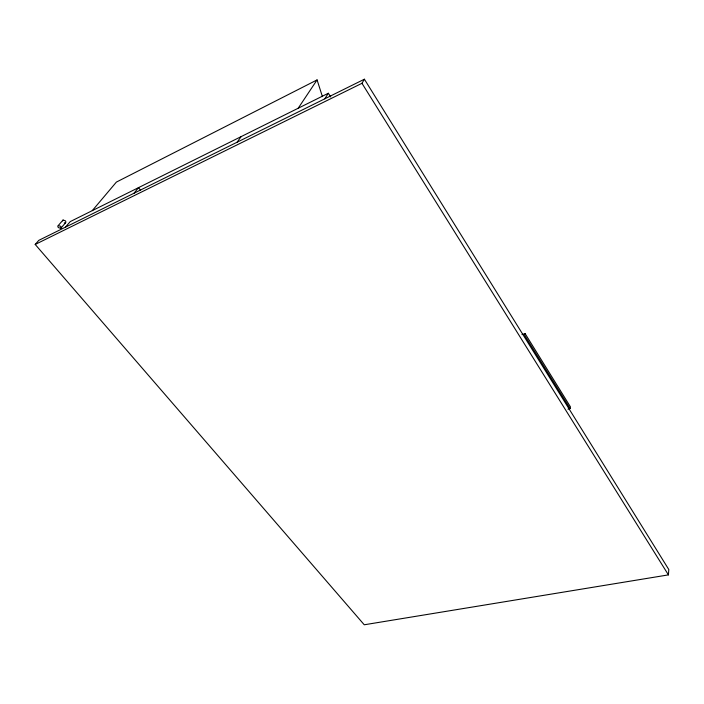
<?xml version="1.0" encoding="UTF-8"?>
<svg xmlns="http://www.w3.org/2000/svg" width="704" height="704" viewBox="0 0 704 704"><rect width="100%" height="100%" fill="white"/><g stroke="black" fill="none" stroke-linecap="round" stroke-linejoin="round"><path stroke-width="1.06" d="M668.422 574.886L668.8 569.536L364.39 79.218L38.79 240.363L35.2 244.455L364.258 624.782L668.422 574.886L361.962 83.301L364.39 79.218M567.97 409.138L570.09 408.575L570.416 406.806L525.105 333.626L521.954 334.602M525.105 333.626L524.682 335.342L570.09 408.575M58.274 225.509L57.772 226.362L58.282 227.55L60.702 228.386L65.454 222.895L65.956 222.05L65.463 220.862L63.052 220.026L58.274 225.509L60.702 226.345L61.204 227.542L60.702 228.386M62.55 220.871L63.052 220.026M324.79 98.815L328.337 93.254L330.713 96.95M298.179 108.249L317.082 79.913L322.423 96.642M237.098 142.217L241.138 136.62M134.033 193.23L138.556 187.634L140.589 190.23M92.277 210.646L116.371 182.098L317.082 79.913M65.454 227.172L70.242 221.602L328.337 93.254M35.2 244.455L361.962 83.301M64.249 222.904L65.454 222.895"/></g></svg>
